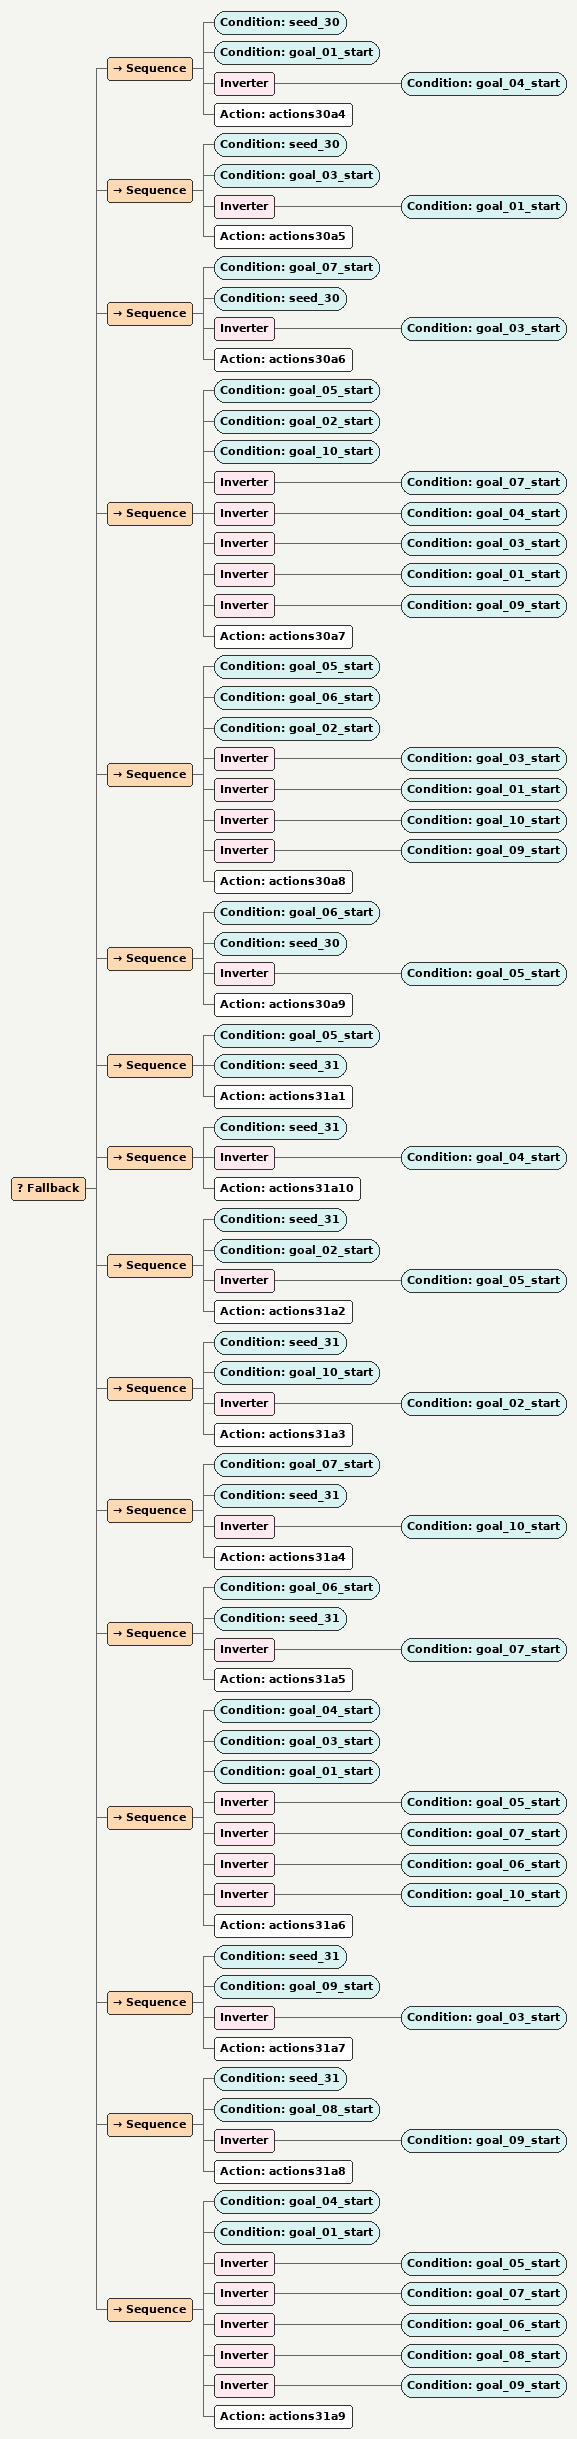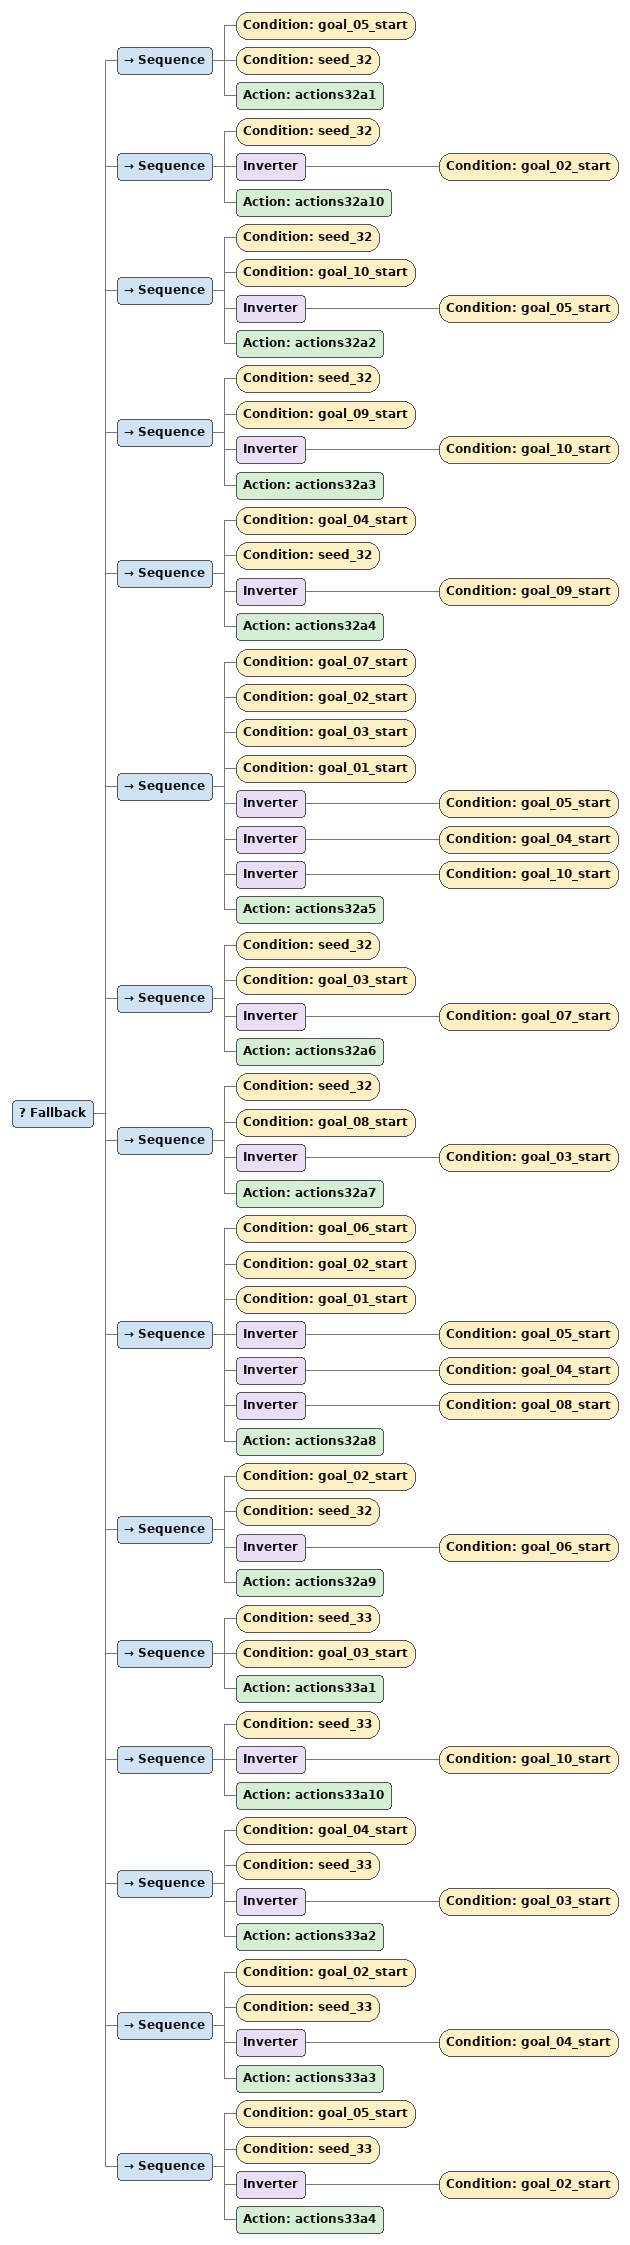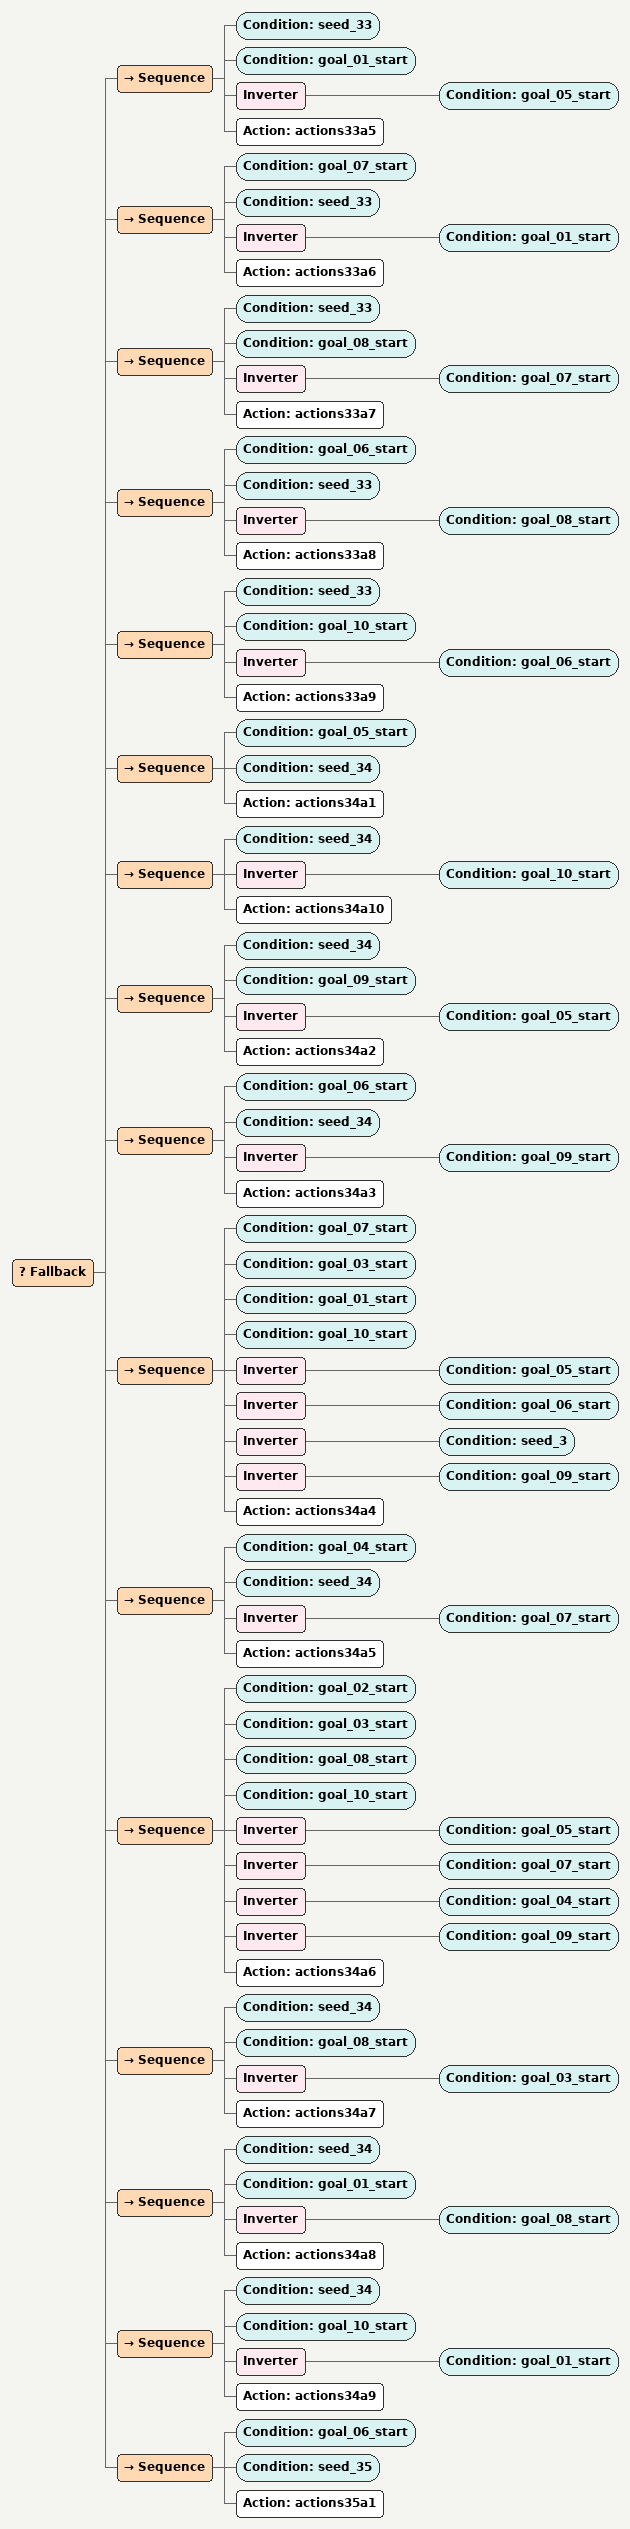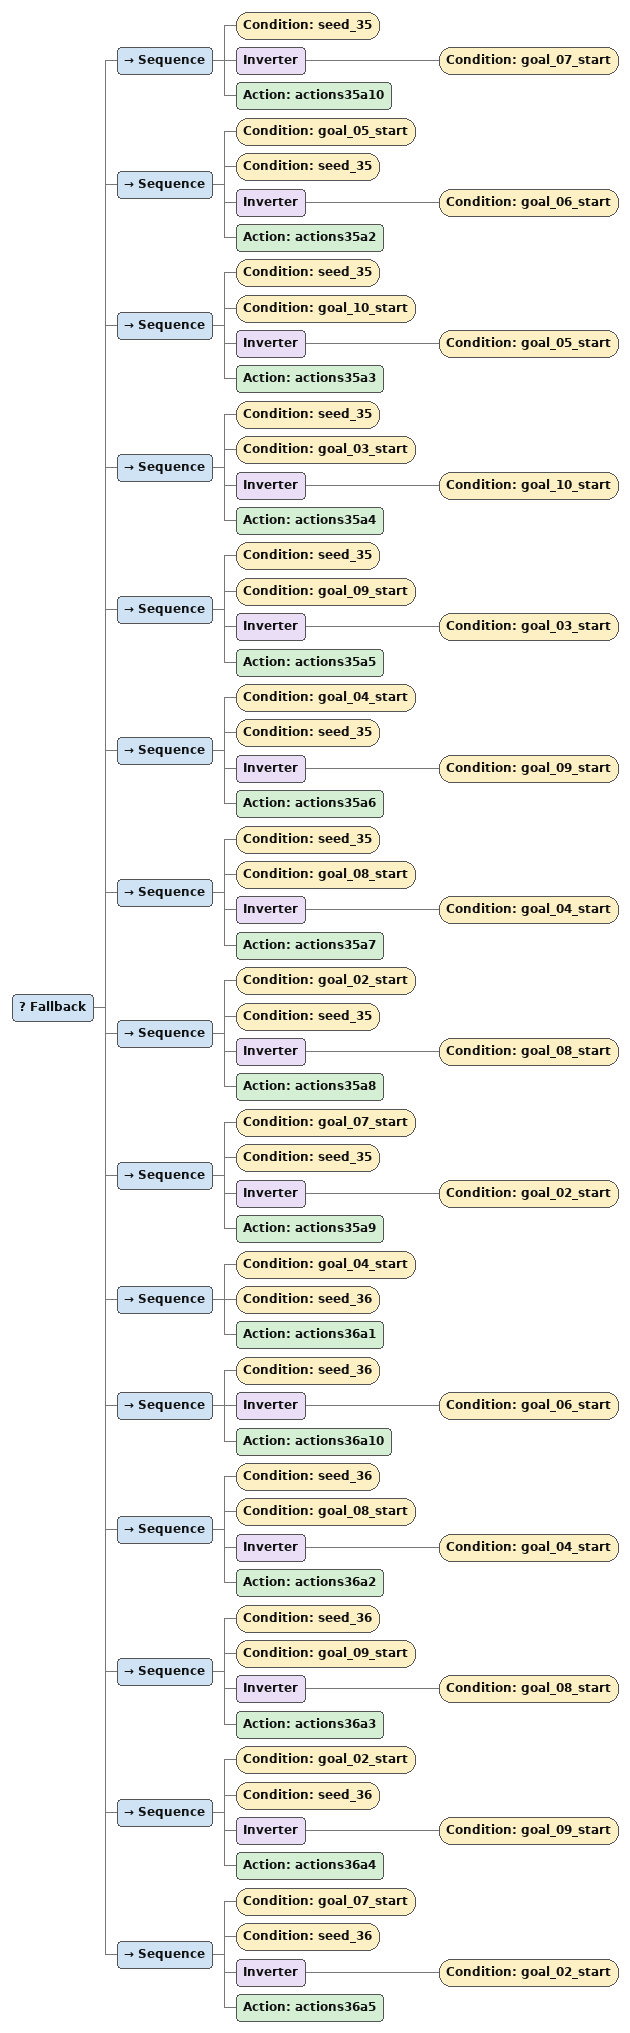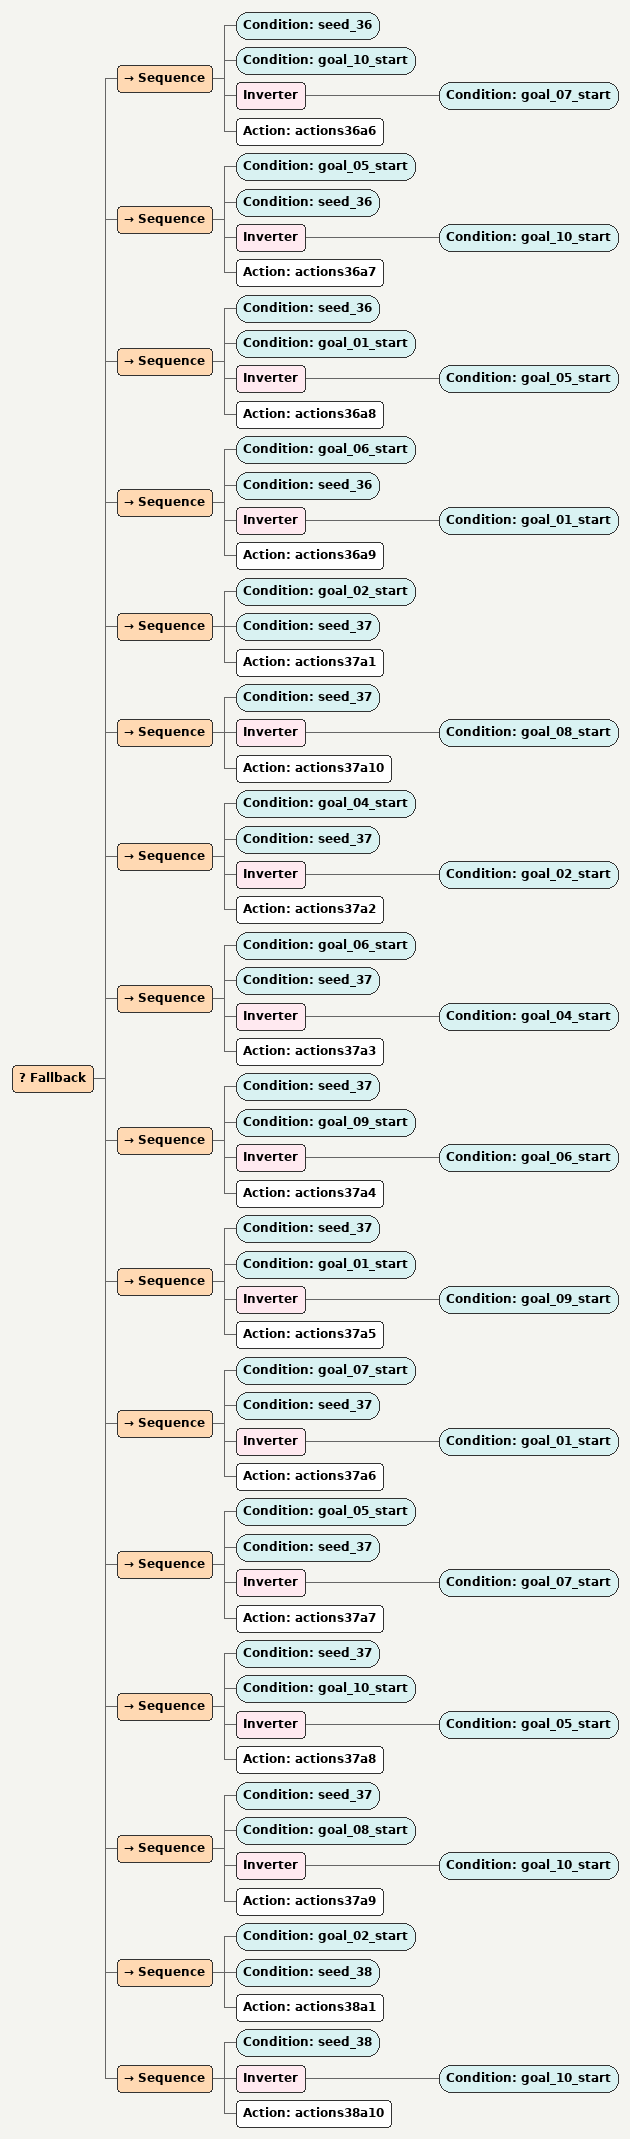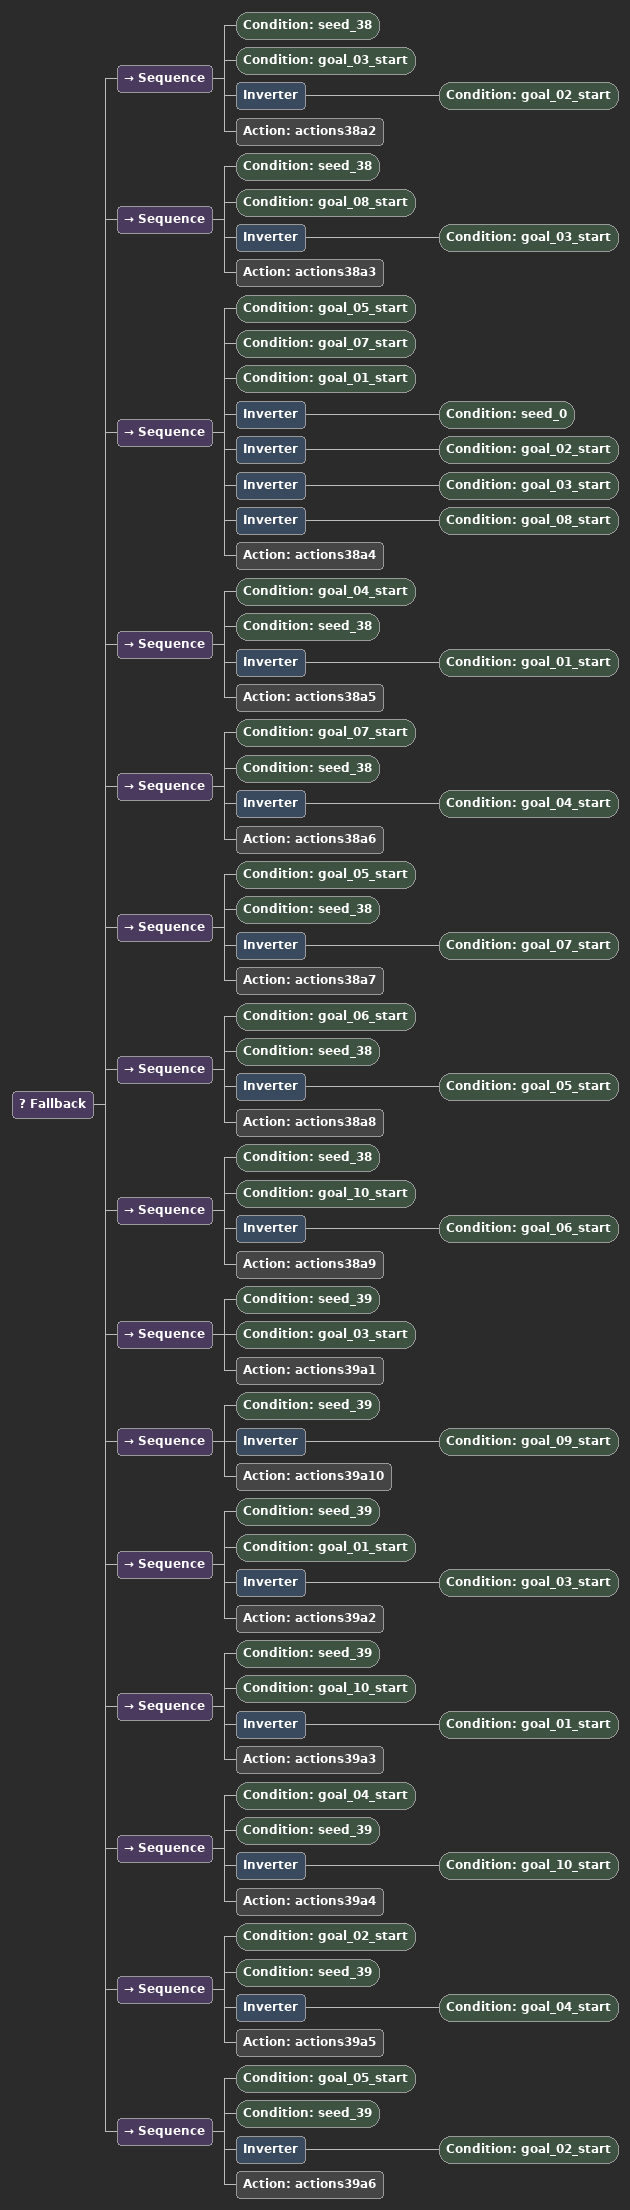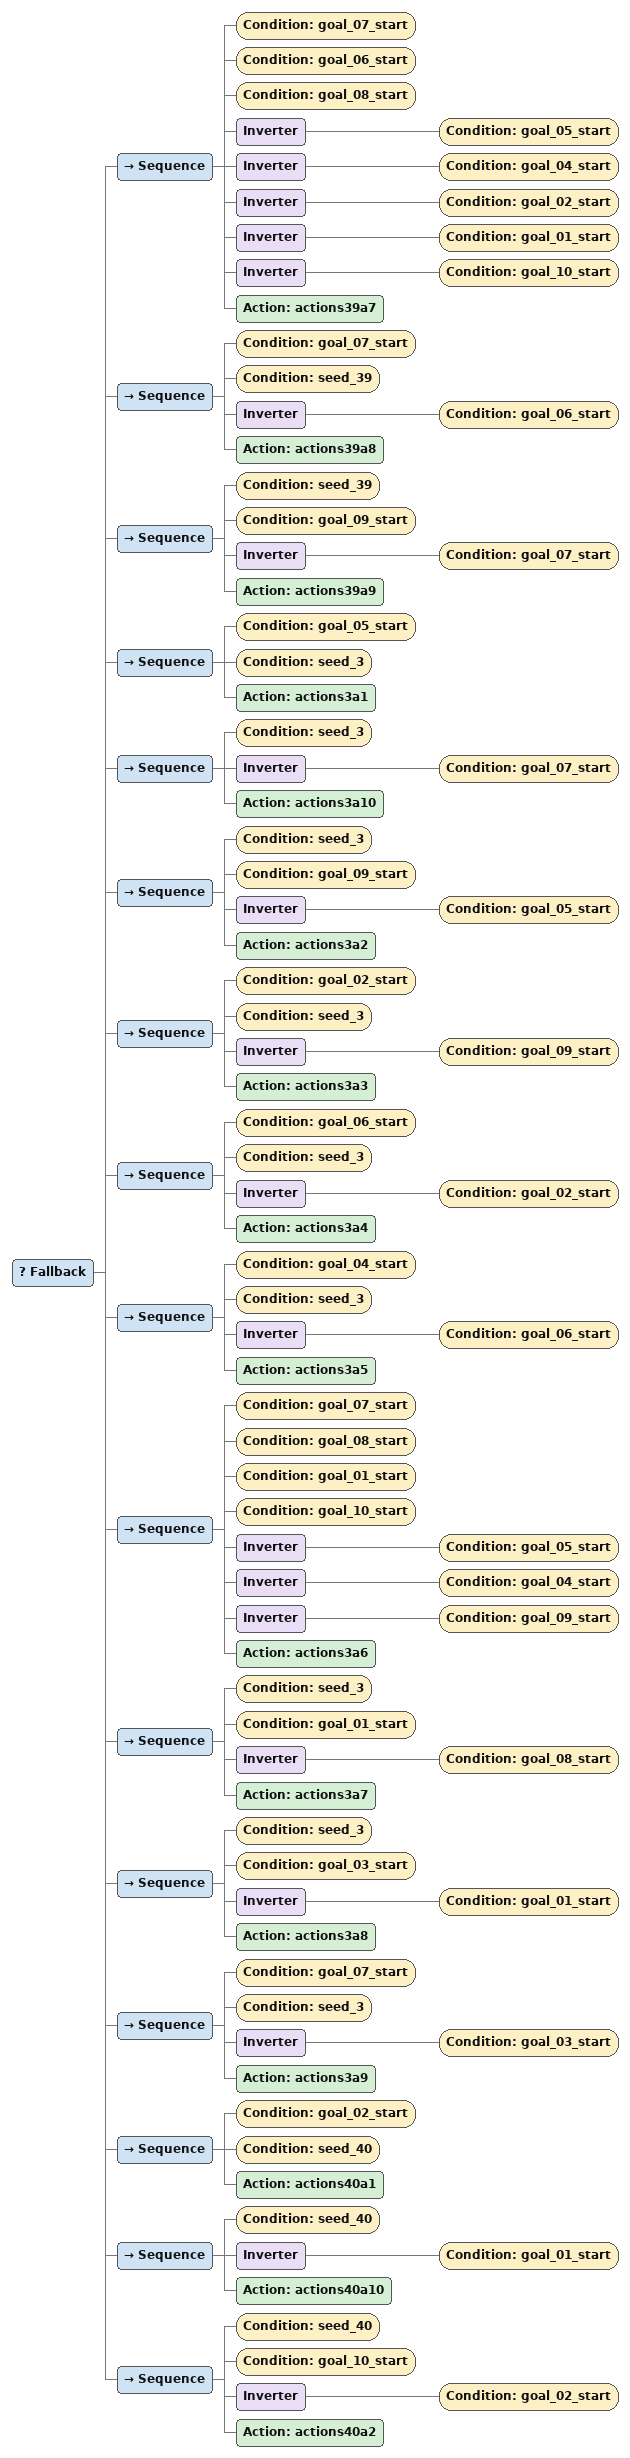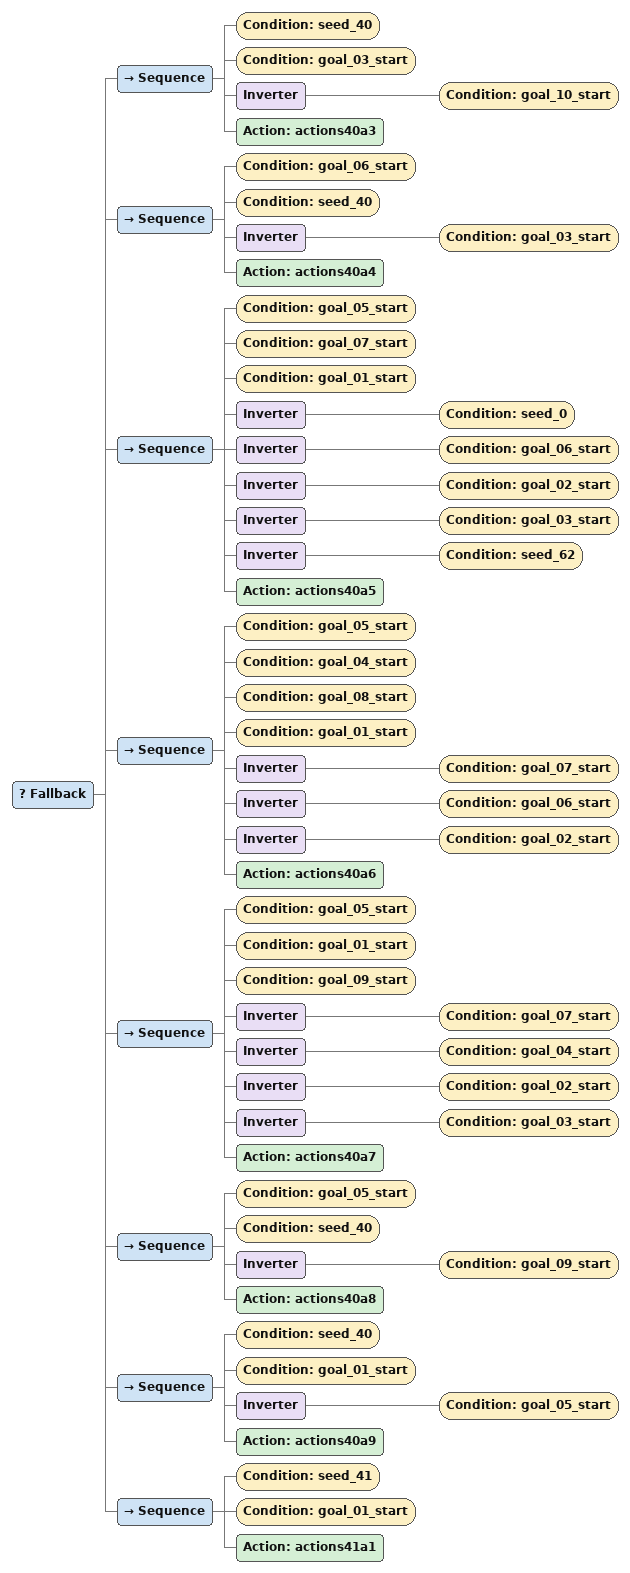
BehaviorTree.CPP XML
<Fallback>
      <Sequence>
        <Condition ID="seed_30"/>
        <Condition ID="goal_01_start"/>
        <Inverter>
          <Condition ID="goal_04_start"/>
        </Inverter>
        <Action ID="actions30a4"/>
      </Sequence>
      <Sequence>
        <Condition ID="seed_30"/>
        <Condition ID="goal_03_start"/>
        <Inverter>
          <Condition ID="goal_01_start"/>
        </Inverter>
        <Action ID="actions30a5"/>
      </Sequence>
      <Sequence>
        <Condition ID="goal_07_start"/>
        <Condition ID="seed_30"/>
        <Inverter>
          <Condition ID="goal_03_start"/>
        </Inverter>
        <Action ID="actions30a6"/>
      </Sequence>
      <Sequence>
        <Condition ID="goal_05_start"/>
        <Condition ID="goal_02_start"/>
        <Condition ID="goal_10_start"/>
        <Inverter>
          <Condition ID="goal_07_start"/>
        </Inverter>
        <Inverter>
          <Condition ID="goal_04_start"/>
        </Inverter>
        <Inverter>
          <Condition ID="goal_03_start"/>
        </Inverter>
        <Inverter>
          <Condition ID="goal_01_start"/>
        </Inverter>
        <Inverter>
          <Condition ID="goal_09_start"/>
        </Inverter>
        <Action ID="actions30a7"/>
      </Sequence>
      <Sequence>
        <Condition ID="goal_05_start"/>
        <Condition ID="goal_06_start"/>
        <Condition ID="goal_02_start"/>
        <Inverter>
          <Condition ID="goal_03_start"/>
        </Inverter>
        <Inverter>
          <Condition ID="goal_01_start"/>
        </Inverter>
        <Inverter>
          <Condition ID="goal_10_start"/>
        </Inverter>
        <Inverter>
          <Condition ID="goal_09_start"/>
        </Inverter>
        <Action ID="actions30a8"/>
      </Sequence>
      <Sequence>
        <Condition ID="goal_06_start"/>
        <Condition ID="seed_30"/>
        <Inverter>
          <Condition ID="goal_05_start"/>
        </Inverter>
        <Action ID="actions30a9"/>
      </Sequence>
      <Sequence>
        <Condition ID="goal_05_start"/>
        <Condition ID="seed_31"/>
        <Action ID="actions31a1"/>
      </Sequence>
      <Sequence>
        <Condition ID="seed_31"/>
        <Inverter>
          <Condition ID="goal_04_start"/>
        </Inverter>
        <Action ID="actions31a10"/>
      </Sequence>
      <Sequence>
        <Condition ID="seed_31"/>
        <Condition ID="goal_02_start"/>
        <Inverter>
          <Condition ID="goal_05_start"/>
        </Inverter>
        <Action ID="actions31a2"/>
      </Sequence>
      <Sequence>
        <Condition ID="seed_31"/>
        <Condition ID="goal_10_start"/>
        <Inverter>
          <Condition ID="goal_02_start"/>
        </Inverter>
        <Action ID="actions31a3"/>
      </Sequence>
      <Sequence>
        <Condition ID="goal_07_start"/>
        <Condition ID="seed_31"/>
        <Inverter>
          <Condition ID="goal_10_start"/>
        </Inverter>
        <Action ID="actions31a4"/>
      </Sequence>
      <Sequence>
        <Condition ID="goal_06_start"/>
        <Condition ID="seed_31"/>
        <Inverter>
          <Condition ID="goal_07_start"/>
        </Inverter>
        <Action ID="actions31a5"/>
      </Sequence>
      <Sequence>
        <Condition ID="goal_04_start"/>
        <Condition ID="goal_03_start"/>
        <Condition ID="goal_01_start"/>
        <Inverter>
          <Condition ID="goal_05_start"/>
        </Inverter>
        <Inverter>
          <Condition ID="goal_07_start"/>
        </Inverter>
        <Inverter>
          <Condition ID="goal_06_start"/>
        </Inverter>
        <Inverter>
          <Condition ID="goal_10_start"/>
        </Inverter>
        <Action ID="actions31a6"/>
      </Sequence>
      <Sequence>
        <Condition ID="seed_31"/>
        <Condition ID="goal_09_start"/>
        <Inverter>
          <Condition ID="goal_03_start"/>
        </Inverter>
        <Action ID="actions31a7"/>
      </Sequence>
      <Sequence>
        <Condition ID="seed_31"/>
        <Condition ID="goal_08_start"/>
        <Inverter>
          <Condition ID="goal_09_start"/>
        </Inverter>
        <Action ID="actions31a8"/>
      </Sequence>
      <Sequence>
        <Condition ID="goal_04_start"/>
        <Condition ID="goal_01_start"/>
        <Inverter>
          <Condition ID="goal_05_start"/>
        </Inverter>
        <Inverter>
          <Condition ID="goal_07_start"/>
        </Inverter>
        <Inverter>
          <Condition ID="goal_06_start"/>
        </Inverter>
        <Inverter>
          <Condition ID="goal_08_start"/>
        </Inverter>
        <Inverter>
          <Condition ID="goal_09_start"/>
        </Inverter>
        <Action ID="actions31a9"/>
      </Sequence>
</Fallback>

<Fallback>
      <Sequence>
        <Condition ID="goal_05_start"/>
        <Condition ID="seed_32"/>
        <Action ID="actions32a1"/>
      </Sequence>
      <Sequence>
        <Condition ID="seed_32"/>
        <Inverter>
          <Condition ID="goal_02_start"/>
        </Inverter>
        <Action ID="actions32a10"/>
      </Sequence>
      <Sequence>
        <Condition ID="seed_32"/>
        <Condition ID="goal_10_start"/>
        <Inverter>
          <Condition ID="goal_05_start"/>
        </Inverter>
        <Action ID="actions32a2"/>
      </Sequence>
      <Sequence>
        <Condition ID="seed_32"/>
        <Condition ID="goal_09_start"/>
        <Inverter>
          <Condition ID="goal_10_start"/>
        </Inverter>
        <Action ID="actions32a3"/>
      </Sequence>
      <Sequence>
        <Condition ID="goal_04_start"/>
        <Condition ID="seed_32"/>
        <Inverter>
          <Condition ID="goal_09_start"/>
        </Inverter>
        <Action ID="actions32a4"/>
      </Sequence>
      <Sequence>
        <Condition ID="goal_07_start"/>
        <Condition ID="goal_02_start"/>
        <Condition ID="goal_03_start"/>
        <Condition ID="goal_01_start"/>
        <Inverter>
          <Condition ID="goal_05_start"/>
        </Inverter>
        <Inverter>
          <Condition ID="goal_04_start"/>
        </Inverter>
        <Inverter>
          <Condition ID="goal_10_start"/>
        </Inverter>
        <Action ID="actions32a5"/>
      </Sequence>
      <Sequence>
        <Condition ID="seed_32"/>
        <Condition ID="goal_03_start"/>
        <Inverter>
          <Condition ID="goal_07_start"/>
        </Inverter>
        <Action ID="actions32a6"/>
      </Sequence>
      <Sequence>
        <Condition ID="seed_32"/>
        <Condition ID="goal_08_start"/>
        <Inverter>
          <Condition ID="goal_03_start"/>
        </Inverter>
        <Action ID="actions32a7"/>
      </Sequence>
      <Sequence>
        <Condition ID="goal_06_start"/>
        <Condition ID="goal_02_start"/>
        <Condition ID="goal_01_start"/>
        <Inverter>
          <Condition ID="goal_05_start"/>
        </Inverter>
        <Inverter>
          <Condition ID="goal_04_start"/>
        </Inverter>
        <Inverter>
          <Condition ID="goal_08_start"/>
        </Inverter>
        <Action ID="actions32a8"/>
      </Sequence>
      <Sequence>
        <Condition ID="goal_02_start"/>
        <Condition ID="seed_32"/>
        <Inverter>
          <Condition ID="goal_06_start"/>
        </Inverter>
        <Action ID="actions32a9"/>
      </Sequence>
      <Sequence>
        <Condition ID="seed_33"/>
        <Condition ID="goal_03_start"/>
        <Action ID="actions33a1"/>
      </Sequence>
      <Sequence>
        <Condition ID="seed_33"/>
        <Inverter>
          <Condition ID="goal_10_start"/>
        </Inverter>
        <Action ID="actions33a10"/>
      </Sequence>
      <Sequence>
        <Condition ID="goal_04_start"/>
        <Condition ID="seed_33"/>
        <Inverter>
          <Condition ID="goal_03_start"/>
        </Inverter>
        <Action ID="actions33a2"/>
      </Sequence>
      <Sequence>
        <Condition ID="goal_02_start"/>
        <Condition ID="seed_33"/>
        <Inverter>
          <Condition ID="goal_04_start"/>
        </Inverter>
        <Action ID="actions33a3"/>
      </Sequence>
      <Sequence>
        <Condition ID="goal_05_start"/>
        <Condition ID="seed_33"/>
        <Inverter>
          <Condition ID="goal_02_start"/>
        </Inverter>
        <Action ID="actions33a4"/>
      </Sequence>
</Fallback>

<Fallback>
      <Sequence>
        <Condition ID="seed_33"/>
        <Condition ID="goal_01_start"/>
        <Inverter>
          <Condition ID="goal_05_start"/>
        </Inverter>
        <Action ID="actions33a5"/>
      </Sequence>
      <Sequence>
        <Condition ID="goal_07_start"/>
        <Condition ID="seed_33"/>
        <Inverter>
          <Condition ID="goal_01_start"/>
        </Inverter>
        <Action ID="actions33a6"/>
      </Sequence>
      <Sequence>
        <Condition ID="seed_33"/>
        <Condition ID="goal_08_start"/>
        <Inverter>
          <Condition ID="goal_07_start"/>
        </Inverter>
        <Action ID="actions33a7"/>
      </Sequence>
      <Sequence>
        <Condition ID="goal_06_start"/>
        <Condition ID="seed_33"/>
        <Inverter>
          <Condition ID="goal_08_start"/>
        </Inverter>
        <Action ID="actions33a8"/>
      </Sequence>
      <Sequence>
        <Condition ID="seed_33"/>
        <Condition ID="goal_10_start"/>
        <Inverter>
          <Condition ID="goal_06_start"/>
        </Inverter>
        <Action ID="actions33a9"/>
      </Sequence>
      <Sequence>
        <Condition ID="goal_05_start"/>
        <Condition ID="seed_34"/>
        <Action ID="actions34a1"/>
      </Sequence>
      <Sequence>
        <Condition ID="seed_34"/>
        <Inverter>
          <Condition ID="goal_10_start"/>
        </Inverter>
        <Action ID="actions34a10"/>
      </Sequence>
      <Sequence>
        <Condition ID="seed_34"/>
        <Condition ID="goal_09_start"/>
        <Inverter>
          <Condition ID="goal_05_start"/>
        </Inverter>
        <Action ID="actions34a2"/>
      </Sequence>
      <Sequence>
        <Condition ID="goal_06_start"/>
        <Condition ID="seed_34"/>
        <Inverter>
          <Condition ID="goal_09_start"/>
        </Inverter>
        <Action ID="actions34a3"/>
      </Sequence>
      <Sequence>
        <Condition ID="goal_07_start"/>
        <Condition ID="goal_03_start"/>
        <Condition ID="goal_01_start"/>
        <Condition ID="goal_10_start"/>
        <Inverter>
          <Condition ID="goal_05_start"/>
        </Inverter>
        <Inverter>
          <Condition ID="goal_06_start"/>
        </Inverter>
        <Inverter>
          <Condition ID="seed_3"/>
        </Inverter>
        <Inverter>
          <Condition ID="goal_09_start"/>
        </Inverter>
        <Action ID="actions34a4"/>
      </Sequence>
      <Sequence>
        <Condition ID="goal_04_start"/>
        <Condition ID="seed_34"/>
        <Inverter>
          <Condition ID="goal_07_start"/>
        </Inverter>
        <Action ID="actions34a5"/>
      </Sequence>
      <Sequence>
        <Condition ID="goal_02_start"/>
        <Condition ID="goal_03_start"/>
        <Condition ID="goal_08_start"/>
        <Condition ID="goal_10_start"/>
        <Inverter>
          <Condition ID="goal_05_start"/>
        </Inverter>
        <Inverter>
          <Condition ID="goal_07_start"/>
        </Inverter>
        <Inverter>
          <Condition ID="goal_04_start"/>
        </Inverter>
        <Inverter>
          <Condition ID="goal_09_start"/>
        </Inverter>
        <Action ID="actions34a6"/>
      </Sequence>
      <Sequence>
        <Condition ID="seed_34"/>
        <Condition ID="goal_08_start"/>
        <Inverter>
          <Condition ID="goal_03_start"/>
        </Inverter>
        <Action ID="actions34a7"/>
      </Sequence>
      <Sequence>
        <Condition ID="seed_34"/>
        <Condition ID="goal_01_start"/>
        <Inverter>
          <Condition ID="goal_08_start"/>
        </Inverter>
        <Action ID="actions34a8"/>
      </Sequence>
      <Sequence>
        <Condition ID="seed_34"/>
        <Condition ID="goal_10_start"/>
        <Inverter>
          <Condition ID="goal_01_start"/>
        </Inverter>
        <Action ID="actions34a9"/>
      </Sequence>
      <Sequence>
        <Condition ID="goal_06_start"/>
        <Condition ID="seed_35"/>
        <Action ID="actions35a1"/>
      </Sequence>
</Fallback>

<Fallback>
      <Sequence>
        <Condition ID="seed_35"/>
        <Inverter>
          <Condition ID="goal_07_start"/>
        </Inverter>
        <Action ID="actions35a10"/>
      </Sequence>
      <Sequence>
        <Condition ID="goal_05_start"/>
        <Condition ID="seed_35"/>
        <Inverter>
          <Condition ID="goal_06_start"/>
        </Inverter>
        <Action ID="actions35a2"/>
      </Sequence>
      <Sequence>
        <Condition ID="seed_35"/>
        <Condition ID="goal_10_start"/>
        <Inverter>
          <Condition ID="goal_05_start"/>
        </Inverter>
        <Action ID="actions35a3"/>
      </Sequence>
      <Sequence>
        <Condition ID="seed_35"/>
        <Condition ID="goal_03_start"/>
        <Inverter>
          <Condition ID="goal_10_start"/>
        </Inverter>
        <Action ID="actions35a4"/>
      </Sequence>
      <Sequence>
        <Condition ID="seed_35"/>
        <Condition ID="goal_09_start"/>
        <Inverter>
          <Condition ID="goal_03_start"/>
        </Inverter>
        <Action ID="actions35a5"/>
      </Sequence>
      <Sequence>
        <Condition ID="goal_04_start"/>
        <Condition ID="seed_35"/>
        <Inverter>
          <Condition ID="goal_09_start"/>
        </Inverter>
        <Action ID="actions35a6"/>
      </Sequence>
      <Sequence>
        <Condition ID="seed_35"/>
        <Condition ID="goal_08_start"/>
        <Inverter>
          <Condition ID="goal_04_start"/>
        </Inverter>
        <Action ID="actions35a7"/>
      </Sequence>
      <Sequence>
        <Condition ID="goal_02_start"/>
        <Condition ID="seed_35"/>
        <Inverter>
          <Condition ID="goal_08_start"/>
        </Inverter>
        <Action ID="actions35a8"/>
      </Sequence>
      <Sequence>
        <Condition ID="goal_07_start"/>
        <Condition ID="seed_35"/>
        <Inverter>
          <Condition ID="goal_02_start"/>
        </Inverter>
        <Action ID="actions35a9"/>
      </Sequence>
      <Sequence>
        <Condition ID="goal_04_start"/>
        <Condition ID="seed_36"/>
        <Action ID="actions36a1"/>
      </Sequence>
      <Sequence>
        <Condition ID="seed_36"/>
        <Inverter>
          <Condition ID="goal_06_start"/>
        </Inverter>
        <Action ID="actions36a10"/>
      </Sequence>
      <Sequence>
        <Condition ID="seed_36"/>
        <Condition ID="goal_08_start"/>
        <Inverter>
          <Condition ID="goal_04_start"/>
        </Inverter>
        <Action ID="actions36a2"/>
      </Sequence>
      <Sequence>
        <Condition ID="seed_36"/>
        <Condition ID="goal_09_start"/>
        <Inverter>
          <Condition ID="goal_08_start"/>
        </Inverter>
        <Action ID="actions36a3"/>
      </Sequence>
      <Sequence>
        <Condition ID="goal_02_start"/>
        <Condition ID="seed_36"/>
        <Inverter>
          <Condition ID="goal_09_start"/>
        </Inverter>
        <Action ID="actions36a4"/>
      </Sequence>
      <Sequence>
        <Condition ID="goal_07_start"/>
        <Condition ID="seed_36"/>
        <Inverter>
          <Condition ID="goal_02_start"/>
        </Inverter>
        <Action ID="actions36a5"/>
      </Sequence>
</Fallback>

<Fallback>
      <Sequence>
        <Condition ID="seed_36"/>
        <Condition ID="goal_10_start"/>
        <Inverter>
          <Condition ID="goal_07_start"/>
        </Inverter>
        <Action ID="actions36a6"/>
      </Sequence>
      <Sequence>
        <Condition ID="goal_05_start"/>
        <Condition ID="seed_36"/>
        <Inverter>
          <Condition ID="goal_10_start"/>
        </Inverter>
        <Action ID="actions36a7"/>
      </Sequence>
      <Sequence>
        <Condition ID="seed_36"/>
        <Condition ID="goal_01_start"/>
        <Inverter>
          <Condition ID="goal_05_start"/>
        </Inverter>
        <Action ID="actions36a8"/>
      </Sequence>
      <Sequence>
        <Condition ID="goal_06_start"/>
        <Condition ID="seed_36"/>
        <Inverter>
          <Condition ID="goal_01_start"/>
        </Inverter>
        <Action ID="actions36a9"/>
      </Sequence>
      <Sequence>
        <Condition ID="goal_02_start"/>
        <Condition ID="seed_37"/>
        <Action ID="actions37a1"/>
      </Sequence>
      <Sequence>
        <Condition ID="seed_37"/>
        <Inverter>
          <Condition ID="goal_08_start"/>
        </Inverter>
        <Action ID="actions37a10"/>
      </Sequence>
      <Sequence>
        <Condition ID="goal_04_start"/>
        <Condition ID="seed_37"/>
        <Inverter>
          <Condition ID="goal_02_start"/>
        </Inverter>
        <Action ID="actions37a2"/>
      </Sequence>
      <Sequence>
        <Condition ID="goal_06_start"/>
        <Condition ID="seed_37"/>
        <Inverter>
          <Condition ID="goal_04_start"/>
        </Inverter>
        <Action ID="actions37a3"/>
      </Sequence>
      <Sequence>
        <Condition ID="seed_37"/>
        <Condition ID="goal_09_start"/>
        <Inverter>
          <Condition ID="goal_06_start"/>
        </Inverter>
        <Action ID="actions37a4"/>
      </Sequence>
      <Sequence>
        <Condition ID="seed_37"/>
        <Condition ID="goal_01_start"/>
        <Inverter>
          <Condition ID="goal_09_start"/>
        </Inverter>
        <Action ID="actions37a5"/>
      </Sequence>
      <Sequence>
        <Condition ID="goal_07_start"/>
        <Condition ID="seed_37"/>
        <Inverter>
          <Condition ID="goal_01_start"/>
        </Inverter>
        <Action ID="actions37a6"/>
      </Sequence>
      <Sequence>
        <Condition ID="goal_05_start"/>
        <Condition ID="seed_37"/>
        <Inverter>
          <Condition ID="goal_07_start"/>
        </Inverter>
        <Action ID="actions37a7"/>
      </Sequence>
      <Sequence>
        <Condition ID="seed_37"/>
        <Condition ID="goal_10_start"/>
        <Inverter>
          <Condition ID="goal_05_start"/>
        </Inverter>
        <Action ID="actions37a8"/>
      </Sequence>
      <Sequence>
        <Condition ID="seed_37"/>
        <Condition ID="goal_08_start"/>
        <Inverter>
          <Condition ID="goal_10_start"/>
        </Inverter>
        <Action ID="actions37a9"/>
      </Sequence>
      <Sequence>
        <Condition ID="goal_02_start"/>
        <Condition ID="seed_38"/>
        <Action ID="actions38a1"/>
      </Sequence>
      <Sequence>
        <Condition ID="seed_38"/>
        <Inverter>
          <Condition ID="goal_10_start"/>
        </Inverter>
        <Action ID="actions38a10"/>
      </Sequence>
</Fallback>

<Fallback>
      <Sequence>
        <Condition ID="seed_38"/>
        <Condition ID="goal_03_start"/>
        <Inverter>
          <Condition ID="goal_02_start"/>
        </Inverter>
        <Action ID="actions38a2"/>
      </Sequence>
      <Sequence>
        <Condition ID="seed_38"/>
        <Condition ID="goal_08_start"/>
        <Inverter>
          <Condition ID="goal_03_start"/>
        </Inverter>
        <Action ID="actions38a3"/>
      </Sequence>
      <Sequence>
        <Condition ID="goal_05_start"/>
        <Condition ID="goal_07_start"/>
        <Condition ID="goal_01_start"/>
        <Inverter>
          <Condition ID="seed_0"/>
        </Inverter>
        <Inverter>
          <Condition ID="goal_02_start"/>
        </Inverter>
        <Inverter>
          <Condition ID="goal_03_start"/>
        </Inverter>
        <Inverter>
          <Condition ID="goal_08_start"/>
        </Inverter>
        <Action ID="actions38a4"/>
      </Sequence>
      <Sequence>
        <Condition ID="goal_04_start"/>
        <Condition ID="seed_38"/>
        <Inverter>
          <Condition ID="goal_01_start"/>
        </Inverter>
        <Action ID="actions38a5"/>
      </Sequence>
      <Sequence>
        <Condition ID="goal_07_start"/>
        <Condition ID="seed_38"/>
        <Inverter>
          <Condition ID="goal_04_start"/>
        </Inverter>
        <Action ID="actions38a6"/>
      </Sequence>
      <Sequence>
        <Condition ID="goal_05_start"/>
        <Condition ID="seed_38"/>
        <Inverter>
          <Condition ID="goal_07_start"/>
        </Inverter>
        <Action ID="actions38a7"/>
      </Sequence>
      <Sequence>
        <Condition ID="goal_06_start"/>
        <Condition ID="seed_38"/>
        <Inverter>
          <Condition ID="goal_05_start"/>
        </Inverter>
        <Action ID="actions38a8"/>
      </Sequence>
      <Sequence>
        <Condition ID="seed_38"/>
        <Condition ID="goal_10_start"/>
        <Inverter>
          <Condition ID="goal_06_start"/>
        </Inverter>
        <Action ID="actions38a9"/>
      </Sequence>
      <Sequence>
        <Condition ID="seed_39"/>
        <Condition ID="goal_03_start"/>
        <Action ID="actions39a1"/>
      </Sequence>
      <Sequence>
        <Condition ID="seed_39"/>
        <Inverter>
          <Condition ID="goal_09_start"/>
        </Inverter>
        <Action ID="actions39a10"/>
      </Sequence>
      <Sequence>
        <Condition ID="seed_39"/>
        <Condition ID="goal_01_start"/>
        <Inverter>
          <Condition ID="goal_03_start"/>
        </Inverter>
        <Action ID="actions39a2"/>
      </Sequence>
      <Sequence>
        <Condition ID="seed_39"/>
        <Condition ID="goal_10_start"/>
        <Inverter>
          <Condition ID="goal_01_start"/>
        </Inverter>
        <Action ID="actions39a3"/>
      </Sequence>
      <Sequence>
        <Condition ID="goal_04_start"/>
        <Condition ID="seed_39"/>
        <Inverter>
          <Condition ID="goal_10_start"/>
        </Inverter>
        <Action ID="actions39a4"/>
      </Sequence>
      <Sequence>
        <Condition ID="goal_02_start"/>
        <Condition ID="seed_39"/>
        <Inverter>
          <Condition ID="goal_04_start"/>
        </Inverter>
        <Action ID="actions39a5"/>
      </Sequence>
      <Sequence>
        <Condition ID="goal_05_start"/>
        <Condition ID="seed_39"/>
        <Inverter>
          <Condition ID="goal_02_start"/>
        </Inverter>
        <Action ID="actions39a6"/>
      </Sequence>
</Fallback>

<Fallback>
      <Sequence>
        <Condition ID="goal_07_start"/>
        <Condition ID="goal_06_start"/>
        <Condition ID="goal_08_start"/>
        <Inverter>
          <Condition ID="goal_05_start"/>
        </Inverter>
        <Inverter>
          <Condition ID="goal_04_start"/>
        </Inverter>
        <Inverter>
          <Condition ID="goal_02_start"/>
        </Inverter>
        <Inverter>
          <Condition ID="goal_01_start"/>
        </Inverter>
        <Inverter>
          <Condition ID="goal_10_start"/>
        </Inverter>
        <Action ID="actions39a7"/>
      </Sequence>
      <Sequence>
        <Condition ID="goal_07_start"/>
        <Condition ID="seed_39"/>
        <Inverter>
          <Condition ID="goal_06_start"/>
        </Inverter>
        <Action ID="actions39a8"/>
      </Sequence>
      <Sequence>
        <Condition ID="seed_39"/>
        <Condition ID="goal_09_start"/>
        <Inverter>
          <Condition ID="goal_07_start"/>
        </Inverter>
        <Action ID="actions39a9"/>
      </Sequence>
      <Sequence>
        <Condition ID="goal_05_start"/>
        <Condition ID="seed_3"/>
        <Action ID="actions3a1"/>
      </Sequence>
      <Sequence>
        <Condition ID="seed_3"/>
        <Inverter>
          <Condition ID="goal_07_start"/>
        </Inverter>
        <Action ID="actions3a10"/>
      </Sequence>
      <Sequence>
        <Condition ID="seed_3"/>
        <Condition ID="goal_09_start"/>
        <Inverter>
          <Condition ID="goal_05_start"/>
        </Inverter>
        <Action ID="actions3a2"/>
      </Sequence>
      <Sequence>
        <Condition ID="goal_02_start"/>
        <Condition ID="seed_3"/>
        <Inverter>
          <Condition ID="goal_09_start"/>
        </Inverter>
        <Action ID="actions3a3"/>
      </Sequence>
      <Sequence>
        <Condition ID="goal_06_start"/>
        <Condition ID="seed_3"/>
        <Inverter>
          <Condition ID="goal_02_start"/>
        </Inverter>
        <Action ID="actions3a4"/>
      </Sequence>
      <Sequence>
        <Condition ID="goal_04_start"/>
        <Condition ID="seed_3"/>
        <Inverter>
          <Condition ID="goal_06_start"/>
        </Inverter>
        <Action ID="actions3a5"/>
      </Sequence>
      <Sequence>
        <Condition ID="goal_07_start"/>
        <Condition ID="goal_08_start"/>
        <Condition ID="goal_01_start"/>
        <Condition ID="goal_10_start"/>
        <Inverter>
          <Condition ID="goal_05_start"/>
        </Inverter>
        <Inverter>
          <Condition ID="goal_04_start"/>
        </Inverter>
        <Inverter>
          <Condition ID="goal_09_start"/>
        </Inverter>
        <Action ID="actions3a6"/>
      </Sequence>
      <Sequence>
        <Condition ID="seed_3"/>
        <Condition ID="goal_01_start"/>
        <Inverter>
          <Condition ID="goal_08_start"/>
        </Inverter>
        <Action ID="actions3a7"/>
      </Sequence>
      <Sequence>
        <Condition ID="seed_3"/>
        <Condition ID="goal_03_start"/>
        <Inverter>
          <Condition ID="goal_01_start"/>
        </Inverter>
        <Action ID="actions3a8"/>
      </Sequence>
      <Sequence>
        <Condition ID="goal_07_start"/>
        <Condition ID="seed_3"/>
        <Inverter>
          <Condition ID="goal_03_start"/>
        </Inverter>
        <Action ID="actions3a9"/>
      </Sequence>
      <Sequence>
        <Condition ID="goal_02_start"/>
        <Condition ID="seed_40"/>
        <Action ID="actions40a1"/>
      </Sequence>
      <Sequence>
        <Condition ID="seed_40"/>
        <Inverter>
          <Condition ID="goal_01_start"/>
        </Inverter>
        <Action ID="actions40a10"/>
      </Sequence>
      <Sequence>
        <Condition ID="seed_40"/>
        <Condition ID="goal_10_start"/>
        <Inverter>
          <Condition ID="goal_02_start"/>
        </Inverter>
        <Action ID="actions40a2"/>
      </Sequence>
</Fallback>

<Fallback>
      <Sequence>
        <Condition ID="seed_40"/>
        <Condition ID="goal_03_start"/>
        <Inverter>
          <Condition ID="goal_10_start"/>
        </Inverter>
        <Action ID="actions40a3"/>
      </Sequence>
      <Sequence>
        <Condition ID="goal_06_start"/>
        <Condition ID="seed_40"/>
        <Inverter>
          <Condition ID="goal_03_start"/>
        </Inverter>
        <Action ID="actions40a4"/>
      </Sequence>
      <Sequence>
        <Condition ID="goal_05_start"/>
        <Condition ID="goal_07_start"/>
        <Condition ID="goal_01_start"/>
        <Inverter>
          <Condition ID="seed_0"/>
        </Inverter>
        <Inverter>
          <Condition ID="goal_06_start"/>
        </Inverter>
        <Inverter>
          <Condition ID="goal_02_start"/>
        </Inverter>
        <Inverter>
          <Condition ID="goal_03_start"/>
        </Inverter>
        <Inverter>
          <Condition ID="seed_62"/>
        </Inverter>
        <Action ID="actions40a5"/>
      </Sequence>
      <Sequence>
        <Condition ID="goal_05_start"/>
        <Condition ID="goal_04_start"/>
        <Condition ID="goal_08_start"/>
        <Condition ID="goal_01_start"/>
        <Inverter>
          <Condition ID="goal_07_start"/>
        </Inverter>
        <Inverter>
          <Condition ID="goal_06_start"/>
        </Inverter>
        <Inverter>
          <Condition ID="goal_02_start"/>
        </Inverter>
        <Action ID="actions40a6"/>
      </Sequence>
      <Sequence>
        <Condition ID="goal_05_start"/>
        <Condition ID="goal_01_start"/>
        <Condition ID="goal_09_start"/>
        <Inverter>
          <Condition ID="goal_07_start"/>
        </Inverter>
        <Inverter>
          <Condition ID="goal_04_start"/>
        </Inverter>
        <Inverter>
          <Condition ID="goal_02_start"/>
        </Inverter>
        <Inverter>
          <Condition ID="goal_03_start"/>
        </Inverter>
        <Action ID="actions40a7"/>
      </Sequence>
      <Sequence>
        <Condition ID="goal_05_start"/>
        <Condition ID="seed_40"/>
        <Inverter>
          <Condition ID="goal_09_start"/>
        </Inverter>
        <Action ID="actions40a8"/>
      </Sequence>
      <Sequence>
        <Condition ID="seed_40"/>
        <Condition ID="goal_01_start"/>
        <Inverter>
          <Condition ID="goal_05_start"/>
        </Inverter>
        <Action ID="actions40a9"/>
      </Sequence>
      <Sequence>
        <Condition ID="seed_41"/>
        <Condition ID="goal_01_start"/>
        <Action ID="actions41a1"/>
      </Sequence>
</Fallback>
